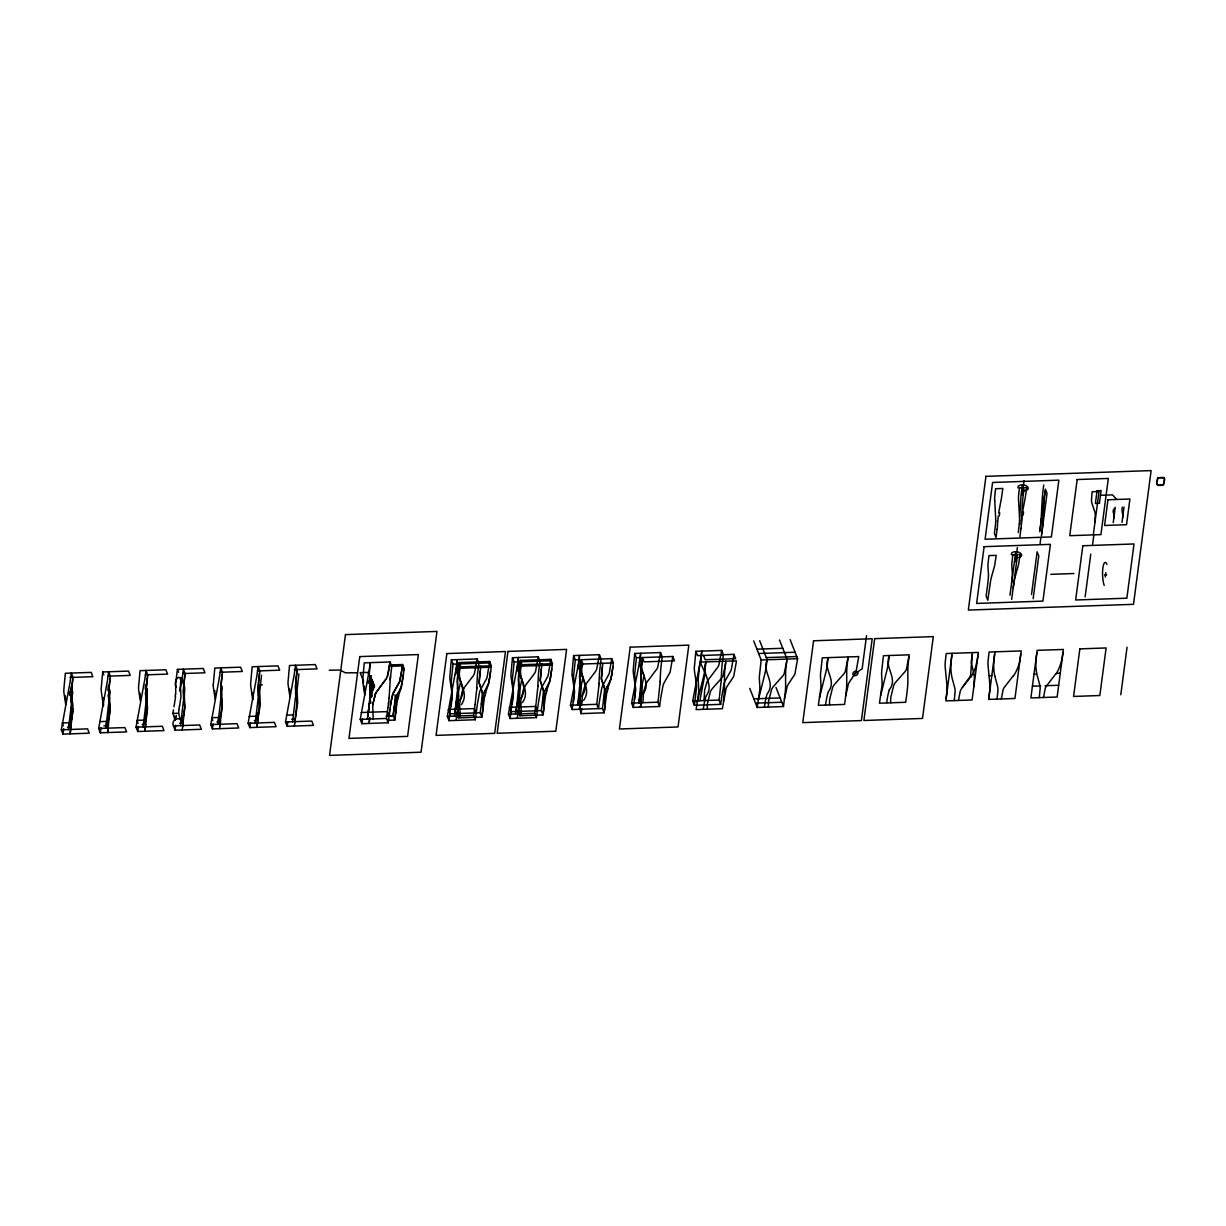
<?xml version="1.0" encoding="UTF-8"?>
<svg xmlns="http://www.w3.org/2000/svg" width="1226" height="1226" viewBox="0 0 1226 1226"><rect width="100%" height="100%" fill="white"/><g stroke="black" fill="none" stroke-linecap="round" stroke-linejoin="round"><path stroke-width="1.5" d="M61.3 729.792L87.567 728.872L89.268 733.194L62.986 734.113L61.3 729.792L68.917 688.338A72.656 27.754 -66.7 0 0 70.005 682.453L71.307 673.074L72.993 677.396L71.736 687.388A50.894 14.62 -71.1 0 0 71.537 691.02L71.384 702.529M179.548 691.05L181.004 684.43A72.656 27.754 -66.7 0 0 182.107 678.545L183.41 669.166L185.095 673.488L183.839 683.495A50.894 14.62 -71.1 0 0 183.639 687.112L183.486 698.621M370.804 675.817L370.666 676.982A50.894 14.62 -71.1 0 0 370.482 680.599L370.313 692.108M371.049 687.05L371.156 690.253M71.537 719.018L71.185 720.551L71.936 707.54M222.182 674.361L221.201 682.192A50.894 14.62 -71.1 0 0 221.017 685.809L220.849 697.318M285.505 721.976L311.772 721.072L313.458 725.378L287.19 726.298L285.505 721.976L293.106 680.522A72.656 27.754 -66.7 0 0 294.194 674.637L295.512 665.258L297.198 669.58L295.987 679.541A50.894 14.62 -71.1 0 0 295.742 683.204L295.589 694.713M581.032 661.381L580.005 669.687A50.894 14.62 -71.1 0 0 579.806 673.304L579.653 684.813M642.163 659.251L641.121 667.557A50.894 14.62 -71.1 0 0 640.922 671.174L640.769 682.683M72.119 697.471L72.227 700.674M220.757 688.751L222.458 672.185L220.772 667.864L219.454 677.258M295.497 686.146L296.907 671.756M372.52 681.288L374.39 687.311M579.561 676.246L581.262 659.68L582.963 664.002C577.415 677.196 592.786 687.434 583.668 700.352M640.677 674.116L642.378 657.55L644.079 661.871L674.53 660.814L672.829 656.492L636.401 657.764L634.716 653.443L660.538 652.538L662.239 656.86L660.998 666.821A54.496 11.019 -74.7 0 0 660.661 670.484L660.048 682.008M109.344 709.272L107.643 725.731M146.722 707.969L145.22 722.972M72.119 697.364L72.503 692.705M371.049 686.943L371.432 682.3M372.52 681.089L374.068 686.851M451.306 680.706L453.053 664.155L451.352 659.833L477.19 658.929L478.876 663.251M109.221 705.103L108.915 689.717A50.894 14.62 -71.1 0 1 109.16 686.054L110.371 676.093L108.67 671.771L107.352 681.166A72.656 27.754 -66.7 0 1 106.294 687.02L98.662 728.489L100.363 732.811L126.63 731.891L124.929 727.57L98.662 728.489M146.599 703.801L146.277 688.414A50.894 14.62 -71.1 0 1 146.522 684.752L147.503 676.522M258.211 696.016L258.38 684.506A50.894 14.62 -71.1 0 1 258.625 680.844L259.835 670.883L258.134 666.561L256.816 675.955A72.656 27.754 -66.7 0 1 255.759 681.809L248.127 723.279L249.828 727.6L276.095 726.681L274.394 722.359L248.127 723.279M457.405 689.073L457.574 677.564A50.894 14.62 -71.1 0 1 457.819 673.902L459.214 662.546L489.664 661.488L491.35 665.81L489.404 679.817M518.521 686.943L518.69 675.434A50.894 14.62 -71.1 0 1 518.935 671.771L519.916 663.511M175.716 694.682L175.701 686.33A65.177 44.044 -45.3 0 1 175.992 680.675L177.433 669.381L203.255 668.476L204.957 672.798L182.812 673.564M370.865 701.732L370.788 703.31M373.532 684.43L370.053 699.586L370.191 698.805M1021.764 516.437L1022.162 507.855A90.356 21.945 88 0 1 1022.361 504.162L1022.515 502.078A40.764 9.9 88 0 1 1022.852 498.262L1023.894 489.864M1043.265 515.686L1043.648 507.104A90.356 21.945 88 0 1 1043.862 503.411L1044 501.342A40.764 9.9 88 0 1 1044.337 497.511L1045.395 489.113L1047.035 493.312L1041.41 535.992M70.526 691.755L70.985 687.142L72.579 692.077M107.903 690.453L108.348 685.84M145.266 689.15L145.71 684.537M369.455 681.35C369.011 670.361 377.026 687.801 372.122 691.295M1021.702 517.985L1021.304 524.513L1022.055 515.456M1043.188 517.234L1042.805 523.763A40.764 9.9 88 0 1 1042.452 527.594L1041.656 534.122M525.004 686.085A21.578 17.149 -37.5 0 0 523.625 688.66L520.744 701.303L521.372 713.762M584.695 686.514L582.473 694.131L581.752 704.843M71.292 704.965L68.625 727.999M108.654 703.663L105.926 727.202M146.017 702.36L143.151 726.941M183.379 701.057L180.528 725.639M220.757 699.755L217.891 724.336M258.119 698.452L255.253 723.034M295.481 697.15L292.616 721.731M370.88 675.955L371.187 680.292L374.65 686.008M370.221 694.544L368.398 711.279M457.313 691.51L454.785 713.609M518.429 689.38L517.096 702.682M579.546 687.25L578.212 700.552M640.662 685.119L639.665 696.031M476.699 688.399L477.312 676.875A54.496 11.019 -74.7 0 1 477.634 673.212L479.06 661.856M537.816 686.269L538.429 674.744A54.496 11.019 -74.7 0 1 538.75 671.082L540.176 659.726M598.932 684.139L599.545 672.614A54.496 11.019 -74.7 0 1 599.882 668.952L601.123 658.99L599.422 654.669L573.599 655.573L572.052 672.614A19.739 9.164 77.3 0 0 572.251 675.357M721.179 679.878L721.777 668.354A54.496 11.019 -74.7 0 1 722.114 664.691L723.355 654.73L721.67 650.408L695.832 651.312L694.284 668.354A19.739 9.164 77.3 0 0 694.483 671.097L696.445 684.369M971.712 659.082L971.59 661.81A30.328 24.229 -21.4 0 0 971.835 664.936L974.149 675.48A38.941 31.11 -21.4 0 1 974.363 677.717L973.796 686.974M72.181 715.34L72.763 708.061M72.686 711.126L72.426 702.988M391.968 664.89L390.466 676.997A53.806 10.865 -74.7 0 0 390.266 679.189L389.102 697.962M995.803 521.142L994.746 500.499M997.443 525.341L998.194 516.284M476.531 690.851L475.121 704.153M537.647 688.721L536.237 702.023M598.778 686.591L596.74 704.306L598.441 708.628L599.253 702.636A72.87 17.7 88 0 0 599.437 701.241L601.843 687.694A22.053 17.838 -39.8 0 1 602.885 685.273L609.23 673.61L611.713 658.623L575.285 659.894L573.599 655.573M659.894 684.46L658.485 697.763M721.011 682.33L719.601 695.632M396.075 708.628L395.891 710.559M993.918 660.4L994.945 651.834M370.804 676.185L370.221 683.541A40.581 31.14 45.4 0 0 370.267 685.886M389.102 697.962L388.443 704.061M175.579 696.751L173.969 706.789M372.689 704.843L373.164 718.926M971.605 659.818L972.479 652.615M387.661 720.336L394.772 720.091L395.201 716.934A69.33 16.842 88 0 0 395.6 713.563L397.561 698.973M372.658 705.211L375.769 692.951L386.251 678.683A14.405 10.436 -38.5 0 0 387.401 676.4L388.979 669.902M395.676 712.567L395.983 698.222A24.98 21.838 -10.3 0 0 395.86 697.502L396.305 705.057A93.544 81.958 1.9 0 1 396.121 707.938M395.707 712.352L395.17 716.965M997.09 529.172L996.048 537.57L994.409 533.371L995.451 524.973A40.872 9.931 88 0 0 995.711 521.004M1019.327 524.146L1018.27 532.544M1020.967 528.345L1019.925 536.743M259.33 706.605L259.008 693.456M72.426 693.349L72.365 693.824A48.841 35.14 -39.4 0 0 72.119 699.402L72.457 703.28M109.727 692.521L110.033 690.131M147.105 691.219L147.396 688.828M180.59 680.016C179.425 672.859 173.418 681.794 175.885 686.422A19.739 9.164 77.3 0 0 175.931 687.326M184.467 689.916L184.758 687.525L180.881 677.641M221.829 688.614L222.136 686.223M259.207 687.311L259.498 684.92M371.355 682.928L371.294 683.403A48.841 35.14 -39.4 0 0 371.049 688.981M372.735 704.49L375.401 693.717L381.73 684.629M388.688 701.9L388.519 703.372M1113.806 518.23L1113.836 518.016A17.486 13.961 -21.4 0 0 1113.882 514.675M390.129 708.306L390.098 708.536A72.87 17.7 88 0 1 389.929 709.931L389.745 711.264M458.417 668.599L457.329 680.507A40.581 31.094 45.6 0 0 457.421 682.867L458.739 695.908L457.666 709.134M519.548 666.469L518.445 678.376A40.581 31.094 45.6 0 0 518.537 680.736L519.855 693.778L518.797 707.004M580.664 664.339C578.365 675.572 590.457 684.629 581.998 696.016M641.78 662.209C639.482 673.442 651.573 682.499 643.114 693.885M72.457 693.073L72.61 691.924M371.386 682.652L369.915 676.721M390.45 705.532L390.558 704.735M368.75 708.904L369.21 705.241M369.072 706.329L369.409 703.663M388.443 704.092L388.029 707.187M578.044 701.778L577.599 704.981L582.871 677.411L578.549 667.588L579.576 655.358M393.163 715.156L394.772 720.091L395.124 717.363M453.053 664.155L489.48 662.883L491.166 667.205L460.715 668.262L459.03 663.94C453.436 677.15 468.93 687.357 459.75 700.276M457.865 708.751L457.053 713.563L458.754 717.884L481.879 717.057L480.178 712.735L480.592 709.548A69.33 16.842 88 0 1 481.052 706.345L482.293 693.671A24.781 17.287 -28.2 0 0 481.987 691.74L479.06 682.346L480.761 666.178M518.629 708.23L518.169 711.432L519.87 715.754L542.995 714.927L541.294 710.605L541.708 707.417A69.33 16.842 88 0 1 542.183 704.214L543.425 691.541A24.781 17.287 -28.2 0 0 543.103 689.61L540.176 680.215L541.877 664.048M579.576 676.246A40.581 31.094 45.6 0 0 579.653 678.606C583.101 690.192 578.013 702.529 580.986 713.624L604.111 712.796L602.426 708.475L602.824 705.287A69.33 16.842 88 0 1 603.299 702.084L604.541 689.426A24.781 17.287 -28.2 0 0 604.219 687.48L601.322 678.714L602.809 663.312M604.265 711.632L604.111 712.796L606.901 691.679M972.203 654.776L971.482 661.182A57.591 45.99 -21.4 0 0 971.36 664.952L970.67 674.852A17.118 13.67 -21.4 0 1 969.72 677.135L961.107 689.318A17.808 14.222 -21.4 0 0 960.249 691.219L958.441 700.444M1122.005 522.383L1122.648 517.479A19.509 15.586 -21.4 0 0 1122.725 514.246M71.415 719.739L70.342 726.558M368.719 709.18L367.356 719.126M393.132 715.356L393.301 714.053M458.478 668.093L458.601 667.128M456.271 702.437L460.624 681.671L456.302 671.848L457.329 659.619M519.609 665.963L519.732 664.998M580.726 663.833L580.848 662.868M641.842 661.703L641.964 660.737M987.773 583.637L988.462 576.266A33.715 13.256 -66.1 0 0 988.478 574.488L987.957 566.427A28.888 11.356 -66.1 0 1 987.987 564.312L988.953 555.593L996.217 555.347L994.853 564.374A28.888 11.356 -66.1 0 1 994.286 566.918L991.252 577.798A33.715 13.256 -66.1 0 0 990.746 579.959L987.788 600.234L986.148 596.035L987.696 584.235M1011.649 582.81L1012.339 575.423A33.715 13.256 -66.1 0 0 1012.354 573.661L1011.818 565.6A28.888 11.356 -66.1 0 1 1011.848 563.485L1012.829 554.765M1094.956 522.368L1095.278 514.169A26.236 20.949 -21.4 0 0 1094.925 512.238L1091.799 502.905A22.329 17.838 -21.4 0 1 1091.447 500.606L1092.121 491.749L1099.032 491.503L1093.408 534.168M72.717 679.556L71.292 693.947A40.581 31.14 45.4 0 0 71.338 696.307M110.079 678.254L108.67 692.659A40.581 31.094 45.6 0 0 108.762 695.019L110.064 710.482L107.627 731.524M184.819 675.649L183.394 690.054A40.581 31.14 45.4 0 0 183.44 692.399M180.973 722.252C183.9 716.796 170.291 717.562 173.402 725.884L175.088 730.206L201.355 729.286L199.669 724.964L173.402 725.884M259.544 673.059L258.134 687.449A40.581 31.14 45.4 0 0 258.18 689.794L259.529 705.272L256.954 727.355M255.59 720.536L256.203 716.168L249.047 716.428M393.285 714.206L394.159 708.122M456.47 717.915L457.727 709.532M480.071 671.342L479.167 683.173L482.753 693.64A24.689 21.578 -8.4 0 1 483.213 696L482.692 710.528A69.33 16.842 88 0 1 482.293 713.9L481.879 717.057L484.653 695.939M541.202 669.227L540.283 681.043L543.869 691.51A24.689 21.578 -8.4 0 1 544.329 693.87L543.823 708.398A69.33 16.842 88 0 1 543.409 711.77L542.995 714.927L545.785 693.809M602.318 667.082L601.399 678.913L604.985 689.38A24.689 21.578 -8.4 0 1 605.445 691.74L604.939 706.268A69.33 16.842 88 0 1 604.541 709.639L604.403 710.59M845.679 696.199L848.331 684.277A21.67 17.302 -21.4 0 1 849.388 682.085L855.978 672.124L858.736 656.584L822.294 657.841L820.5 674.223A57.055 45.561 -21.4 0 0 820.485 676.43L820.991 685.303A46.312 36.979 -21.4 0 1 820.945 687.418L818.34 705.333L844.607 704.414L846.384 690.023A125.297 100.072 -21.4 0 0 846.737 684.108L846.722 671.833A109.666 87.582 -21.4 0 1 847.089 665.457L847.886 658.837M906.811 693.993L907.501 687.893A125.297 100.072 -21.4 0 0 907.853 681.978L907.838 669.702A109.666 87.582 -21.4 0 1 908.221 663.327L909.002 656.707M946.104 698.728L946.84 692.322A65.714 52.473 -21.4 0 0 947.008 687.909L946.993 687.265M952.096 653.32L945.828 700.889L972.08 699.969L978.363 652.416L946.227 653.535L945.185 662.745A55.093 43.998 -21.4 0 0 945.139 666.5L946.87 684.522A107.52 85.881 -21.4 0 1 946.993 687.265M1036.859 652.523L1030.882 697.931L1057.134 697.012L1063.402 649.443L1037.15 650.362L1036.108 658.929A73.943 59.047 -21.4 0 0 1037.027 674.806L1039.878 685.319A29.072 23.217 -21.4 0 1 1040.169 688.43L1039.28 697.64M62.986 734.113L63.721 728.688M68.426 729.547L69.361 722.681L62.22 722.942L63.354 725.823M70.112 733.868L72.702 711.785L71.369 696.307M108.072 676.17L130.217 675.403L128.531 671.082L102.693 671.971L101.145 689.027A19.739 9.164 77.3 0 0 101.36 691.77L103.306 705.042A22.528 12.812 78.1 0 1 103.306 705.946M100.363 732.811L101.022 727.769M105.788 728.244L106.739 721.378L99.582 721.639M107.49 732.566L108.424 725.7L103.903 725.869M136.04 727.187L162.307 726.267L163.993 730.589L137.726 731.508L136.04 727.187L143.641 685.732M137.726 731.508L138.4 726.466M144.852 731.263L147.427 709.18L146.093 693.701A40.581 31.14 45.4 0 1 146.017 691.341L147.733 674.79L146.032 670.469L144.729 679.863A72.656 27.692 -66.7 0 1 143.58 685.778M145.112 729.24L144.99 730.221M175.088 730.206L175.762 725.164M182.214 729.96L184.789 707.877L183.471 692.399M210.765 724.581L237.032 723.662L238.733 727.983L212.45 728.903L210.765 724.581L218.381 683.127A72.656 27.692 -66.7 0 0 219.393 677.304M212.45 728.903L213.125 723.861M219.577 728.658L222.167 706.574L220.833 691.096A40.581 31.094 45.6 0 1 220.787 688.751M249.828 727.6L250.487 722.558M261.521 675.204L259.728 691.525A50.925 36.504 -39.9 0 0 259.805 693.655L260.295 704.015L258.993 713.241M257.215 725.332L257.092 726.313M287.19 726.298L287.803 721.654M298.883 673.902L297.09 690.223A50.925 36.504 -39.9 0 0 297.167 692.353L297.657 702.713L296.355 711.938M294.317 726.053L295.742 715.601M389.684 711.693L388.198 722.773L361.915 723.692L360.229 719.371L367.846 677.917A72.656 27.692 -66.7 0 0 368.857 672.109M361.915 723.692L362.544 719.049M370.237 662.653L369.21 674.882L373.486 683.434M369.287 704.628L370.037 699.648L369.762 701.241M369.041 723.447L369.823 717.654L369.317 721.424M362.911 682.652A19.739 9.164 77.3 0 1 362.727 679.909L364.26 662.868L390.098 661.963L387.339 676.553M388.198 722.773L386.496 718.467L387.968 707.586M390.588 704.46L390.879 702.36M402.128 667.894L402.557 664.523L389.24 664.982M451.352 659.833L449.804 676.875A19.739 9.164 77.3 0 0 450.003 679.618L451.965 692.889A22.528 12.812 78.1 0 1 452.042 695.632L449.022 720.658L475.29 719.739L477.021 706.896A72.87 17.7 88 0 0 477.19 705.502L479.611 691.954A22.053 17.838 -39.8 0 1 480.638 689.533L486.998 677.871L489.664 661.488M449.022 720.658L447.321 716.336L454.938 674.882M454.448 716.091L455.919 705.211M456.256 702.82L455.98 704.812M459.214 662.546L460.899 666.867C454.585 680.614 470.6 691.265 461.42 704.613M456.149 720.413L457.053 713.563M477.19 658.929L474.431 673.518A14.39 10.436 -38.5 0 1 473.359 675.649L463.842 688.2M475.29 719.739L473.588 715.432L475.075 704.552M539.992 661.12L538.306 656.799L512.468 657.703L510.92 674.744A19.739 9.164 77.3 0 0 511.135 677.488L513.081 690.759A22.528 12.812 78.1 0 1 513.158 693.502L510.139 718.528L536.406 717.608L538.137 704.766A72.87 17.7 88 0 0 538.306 703.372L540.727 689.824A22.053 17.838 -39.8 0 1 541.754 687.403L548.114 675.741L550.78 659.358L520.33 660.416C513.909 674.177 530.138 684.798 520.881 698.146M512.468 657.703L514.169 662.025L512.437 678.576A42.527 31.922 48.9 0 0 512.514 680.951L513.433 693.211L512.253 704.153M510.139 718.528L508.438 714.206L516.054 672.752A72.656 27.692 -66.7 0 0 517.065 666.944M518.445 657.488L517.418 669.718L521.74 679.541L515.962 711.019M520.33 660.416L522.015 664.737C515.702 678.484 531.716 689.135 522.537 702.483M515.564 713.961L516.928 703.908M517.265 718.283L518.169 711.432M538.306 656.799L535.547 671.388A14.39 10.436 -38.5 0 1 534.475 673.518L524.958 686.07M536.406 717.608L534.72 713.302L536.068 703.234M550.78 659.358L552.466 663.68L550.535 677.687M575.285 659.894L573.553 676.445A42.527 31.922 48.9 0 0 573.63 678.821M599.422 654.669L596.664 669.258A14.39 10.436 -38.5 0 1 595.591 671.388L586.074 683.939M611.713 658.623L613.414 662.944L611.651 675.557M634.716 653.443L633.168 670.484A19.739 9.164 77.3 0 0 633.367 673.227L635.329 686.499M636.401 657.764L634.67 674.315A42.527 31.922 48.9 0 0 634.746 676.691M640.692 653.228L639.665 665.457L643.987 675.281L638.746 702.85L639.604 696.429M660.538 652.538L657.78 667.128A14.39 10.436 -38.5 0 1 656.707 669.258L647.19 681.809A21.578 17.149 -37.5 0 0 645.857 684.399M672.829 656.492L670.132 672.154L663.94 683.127A22.053 17.838 -39.8 0 0 663.021 685.564L660.553 699.111A72.87 17.7 88 0 1 660.385 700.506L659.557 706.498L633.29 707.417L631.589 703.096L638.286 668.492A72.656 27.692 -66.7 0 0 639.298 662.684M701.808 651.098L700.782 663.327L705.103 673.166L699.862 700.72M706.038 661.902C700.521 674.453 715.233 684.123 705.977 696.199A92.287 73.698 -21.4 0 0 704.184 703.77L703.249 709.348M721.67 650.408L718.911 664.998A14.39 10.436 -38.5 0 1 717.823 667.128L708.322 679.679A21.578 17.149 -37.5 0 0 706.988 682.269M725.899 661.212L724.857 669.718A109.666 87.582 -21.4 0 0 724.474 676.093L724.489 688.368A125.297 100.072 -21.4 0 1 724.152 694.284L723.34 701.257M695.832 651.312L697.517 655.634L733.96 654.362L731.248 670.024L725.056 680.997A22.053 17.838 -39.8 0 0 724.137 683.434L721.67 696.996A72.87 17.7 88 0 1 721.501 698.376L721.317 699.709M753.699 640.907L761.177 659.971L759.369 676.354A57.055 45.561 -21.4 0 0 759.354 678.56L759.875 687.434A46.312 36.979 -21.4 0 1 759.829 689.548L757.224 707.463L783.475 706.544L785.268 692.154A125.297 100.072 -21.4 0 0 785.621 686.238L785.59 673.963A109.666 87.582 -21.4 0 1 785.973 667.588L787.015 659.082L779.537 640.003M790.142 639.635L797.605 658.714L794.862 674.254L788.272 684.215A21.67 17.302 -21.4 0 0 787.215 686.407L784.456 699.126M828.286 657.642C822.769 670.208 837.465 679.863 828.209 691.939A92.287 73.698 -21.4 0 0 826.416 699.51L825.481 705.088M848.131 656.952L845.327 671.419A14.62 11.678 -21.4 0 1 844.208 673.442L834.216 684.752A21.302 17.011 -21.4 0 0 832.745 687.112L829.695 699.188A55.431 44.259 -21.4 0 0 829.604 704.935M866.537 635.635L862.154 668.798L855.365 673.472M889.402 655.512C883.885 668.078 898.581 677.733 889.325 689.809M906.719 694.698L905.723 702.283L879.456 703.203L882.061 685.288A46.312 36.979 -21.4 0 0 882.107 683.173L881.601 674.3A57.055 45.561 -21.4 0 1 881.617 672.093L883.425 655.711L909.248 654.822L906.443 669.289A14.62 11.678 -21.4 0 1 905.324 671.312L895.332 682.621A21.302 17.011 -21.4 0 0 893.861 684.982L890.812 697.058A55.431 44.259 -21.4 0 0 890.72 702.805M954.226 700.598L955.115 691.387A29.072 23.217 -21.4 0 0 954.839 688.276L952.035 677.748A73.943 59.047 -21.4 0 1 951.131 661.887L951.82 655.481M988.83 698.284L989.704 690.836A65.714 52.473 -21.4 0 0 989.857 686.422L989.842 685.763A107.52 85.881 -21.4 0 0 989.719 683.035L988.003 665.013A55.093 43.998 -21.4 0 1 988.033 661.243L989.075 652.033L1021.212 650.914L1014.944 698.483L988.677 699.402L994.669 653.994M1019.45 487.887L1018.545 496.162A40.872 32.719 -20.3 0 0 1018.545 499.672L1019.664 520.314L1020.522 503.656A90.356 21.945 88 0 1 1020.722 499.963L1020.86 497.879A40.764 9.9 88 0 1 1021.212 494.063L1022.254 485.665M1022.147 494.798L1024.001 480.73M1010.009 595.208L1015.634 552.528M997.09 699.096L997.964 689.901A29.072 23.217 -21.4 0 0 997.688 686.79L994.884 676.262M1015.526 561.661L1017.381 547.608M1011.665 599.407L1017.289 556.742M1026.714 487.641L1025.396 496.821A19.601 2.743 -77.1 0 1 1024.905 499.564L1022.499 512.07M1020.093 554.504L1018.729 563.531A28.888 11.356 -66.1 0 1 1018.147 566.09L1015.113 576.971A33.715 13.256 -66.1 0 0 1014.607 579.132L1013.212 587.606M1043.74 484.914L1042.698 493.312A40.764 9.9 88 0 0 1042.361 497.128L1042.207 499.212A90.356 21.945 88 0 0 1042.008 502.905L1041.15 519.563A40.764 9.9 88 0 1 1040.813 523.395L1040.016 529.923M1031.51 594.457L1037.135 551.792L1038.774 555.991L1033.15 598.656M1039.771 531.793L1045.15 490.982M1040.092 543.639L1040.874 537.693M1085.148 596.847L1090.772 554.167M1092.611 544.283L1093.73 535.839M1105.3 577.139L1105.898 572.649M1113.223 522.69L1115.246 507.349L1113.377 510.031A3.877 3.096 -21.4 0 0 1113.131 511.058L1113.453 513.173M1122.296 507.104L1122.035 509.403A15.356 12.275 -21.4 0 0 1122.234 512.207L1122.664 514.261M1124.027 507.043L1122.587 517.924M1120.794 694.79L1127.062 647.236M71.077 721.332L71.323 720.275M70.25 732.826L71.062 727.003L67.476 727.141M370.083 663.772L368.919 672.047M368.612 709.961L368.29 712.26L387.416 711.601L389.102 715.923L393.086 715.769L385.975 716.03M367.616 717.103L368.336 711.77M393.408 713.195L393.5 712.567A69.33 16.842 88 0 1 393.96 709.379M401.883 669.702L402.143 667.695M457.191 660.737L456.011 669.013M518.307 658.607L517.127 666.883M579.423 656.477L578.258 664.753M640.539 654.347L639.374 662.622M701.655 652.217L700.49 660.492M705.9 663.005L704.827 670.423A106.356 84.946 -21.4 0 1 703.525 676.829M767.016 660.875L765.959 668.293A106.356 84.946 -21.4 0 1 764.641 674.698L758.388 699.877M828.132 658.745L827.075 666.162A106.356 84.946 -21.4 0 1 825.757 672.568L819.504 697.747M889.248 656.615L888.191 664.032A106.356 84.946 -21.4 0 1 886.873 670.438L880.62 695.617M1001.29 698.958L1003.098 689.717A17.808 14.222 -21.4 0 1 1003.971 687.817L1013.381 675.618M1043.495 697.487L1045.288 688.246A17.808 14.222 -21.4 0 1 1046.161 686.345L1055.586 674.147M257.276 724.857L257.889 720.49L254.303 720.627M294.638 723.555L295.251 719.187L291.665 719.325M390.742 703.295L390.098 708.536A73.008 17.731 88 0 1 389.929 709.946M401.929 669.35L399.553 681.917L393.761 691.97M403.569 674.009L401.561 686.499A24.259 14.819 -51.8 0 1 400.994 688.292M490.676 670.974L488.653 683.464A24.259 14.819 -51.8 0 1 488.101 685.257L485.465 692.797M517.648 715.34L518.981 706.62M551.792 668.844L549.784 681.334A24.259 14.819 -51.8 0 1 549.217 683.127L546.581 690.667M612.908 666.714L610.9 679.204A24.259 14.819 -51.8 0 1 610.333 680.997L607.698 688.537M725.654 663.097L723.095 675.679A14.62 11.678 -21.4 0 1 721.976 677.702L711.984 689.012A21.302 17.011 -21.4 0 0 710.513 691.372L707.448 703.448A55.431 44.259 -21.4 0 0 707.356 709.195M786.77 660.967L784.211 673.549A14.62 11.678 -21.4 0 1 783.092 675.572L773.1 686.882A21.302 17.011 -21.4 0 0 771.629 689.242L768.564 701.318A55.431 44.259 -21.4 0 0 768.487 707.065M978.072 654.561L977.107 660.983M700.429 660.553A72.656 27.692 -66.7 0 1 699.341 666.408L692.721 700.965L694.406 705.287L720.673 704.368L721.195 700.582M1020.798 654.04L1019.971 659.481A49.224 39.309 -21.4 0 1 1013.672 675.71M1062.988 652.584L1062.16 658.01M143.549 723.999L144.101 720.076L136.96 720.336L138.078 723.217M145.066 724.06L145.312 722.313M145.235 728.305L145.787 724.397L142.201 724.535M182.889 719.539C183.103 728.888 177.326 713.976 179.027 709.639M182.613 727.018L183.164 723.095L179.578 723.233M218.274 721.394L218.826 717.471L211.684 717.731L212.818 720.612M219.745 721.823L220.266 718.237M219.975 725.715L220.527 721.792L216.941 721.93M257.108 720.52L257.629 716.934M295.435 717.731L296.922 702.36L295.558 688.491A40.581 31.14 45.4 0 1 295.481 686.131M401.714 670.867L399.906 680.905L396.688 687.066M659.557 706.498L657.872 702.192L658.377 698.559M720.673 704.368L718.988 700.061L719.432 696.843M70.48 725.639L70.633 724.505M107.857 724.275L108.164 722.145M258.058 719.034L258.38 716.904M70.541 725.21L70.71 724.06M145.281 722.512L145.526 720.842M175.471 720.03L172.881 713.44L173.433 709.839M174.322 719.034L174.736 716.245M602.426 708.475L572.174 709.548L570.473 705.226L577.17 670.622A72.656 27.692 -66.7 0 0 578.182 664.814M572.174 709.548L574.504 692.675L573.599 678.806M633.29 707.417L635.62 690.544L634.716 676.675M694.422 705.287L696.583 687.127A22.528 12.812 78.1 0 0 696.368 684.353M389.194 668.584L389.393 667.143M394.328 707.126L395.201 696.705A24.781 17.333 -27.5 0 0 394.925 694.759M70.679 724.26L70.802 723.401A65.959 16.015 88 0 1 71.292 720.398A66.02 16.03 88 0 0 70.802 723.447L70.74 723.846M764.365 707.218L765.285 701.64A92.287 73.698 -21.4 0 1 767.062 694.054C776.38 682.008 761.622 672.323 767.154 659.772L759.691 640.692M886.613 702.958L887.517 697.379A92.287 73.698 -21.4 0 1 889.294 689.809M458.754 717.884L459.52 713.088M519.87 715.754L520.636 710.957M579.316 709.287L580.097 704.49M580.986 713.624L581.768 708.827M259.146 707.969L258.242 713.256M394.021 709.026L395.37 701.548A95.413 74.525 10.3 0 1 395.967 698.468L396.044 698.514M998.638 512.897L1001.029 500.392A19.601 2.743 -77.1 0 0 1001.535 497.649L1002.837 488.469L995.573 488.73L994.684 496.99A40.872 32.719 -20.3 0 0 994.684 500.514M573.37 702.023L574.35 691.387A22.528 12.812 78.1 0 0 574.12 688.614L572.236 675.357M634.486 699.893L635.466 689.257A22.528 12.812 78.1 0 0 635.252 686.483M394.22 707.739L394.465 706.237M451.122 706.283L452.317 695.341L451.352 683.066A42.527 31.922 48.9 0 1 451.352 680.721M603.56 700.444L605.996 689.364A39.784 30.819 2.3 0 1 606.855 686.744M72.119 715.708L71.736 717.93M542.536 701.962L544.88 691.495A39.784 30.819 2.3 0 1 545.739 688.874M481.42 704.092L483.749 693.625A39.784 30.819 2.3 0 1 484.622 691.004M697.272 701.992L696.107 709.593L722.359 708.674L726.099 688.537A21.67 17.302 -21.4 0 1 727.156 686.345L733.746 676.384L736.489 660.845L700.061 662.101L698.253 678.484A57.055 45.561 -21.4 0 0 698.238 680.691L698.743 689.564A46.312 36.979 -21.4 0 1 698.713 691.679L697.272 701.992L703.509 676.829M641.213 702.36L640.447 707.157L642.102 691.127L640.754 676.476A40.581 31.094 45.6 0 1 640.708 674.116M108.777 718.467L110.11 709.057L109.543 698.651M146.139 717.164L147.472 707.754L146.905 697.349M179.624 705.977L180.958 696.567L180.406 686.162M183.502 715.861L184.835 706.452L184.283 696.062M220.879 714.559L222.197 705.149L221.645 694.759M394.68 705.057L395.109 702.789M71.522 719.126L72.595 712.291A72.549 53.009 11.9 0 0 72.778 711.141M489.389 679.74L488.561 683.219A24.259 19.999 23.7 0 1 487.963 684.813L484.776 691.035M550.505 677.61L549.677 681.089A24.259 19.999 23.7 0 1 549.079 682.683L545.892 688.905M611.621 675.495L610.809 678.959A24.259 19.999 23.7 0 1 610.196 680.553L607.008 686.775M392.519 694.989L392.81 694.146L390.864 702.498L392.81 694.146L396.519 687.326M395.262 702.008L396.902 695.97L396.105 698.498M391.554 698.59L391.768 697.655M370.436 697.686L371.83 692.261M398.373 695.832L401.04 688.292M401.009 687.51L404.258 668.844L402.557 664.523M401.055 687.388L400.963 687.617M645.811 684.384L643.589 692L642.868 702.713M706.927 682.254L704.705 689.87L703.985 700.582M400.718 688.184L397.837 693.747M397.684 694.069L399.063 691.341M400.641 688.353L399.615 690.345M375.355 693.809L375.784 692.951M385.822 679.388L382.512 683.679M962.318 687.372L970.532 677.104M1162.631 484.73L1162.815 484.607A2.513 2.008 -21.4 0 0 1163.336 484.163A2.207 1.762 -21.4 0 0 1163.826 483.289L1164.348 479.075A2.207 1.762 -21.4 0 0 1164.102 478.401A2.467 1.977 -21.4 0 0 1163.535 477.879A2.207 1.762 -21.4 0 0 1162.83 477.696M1162.784 484.975L1163.014 484.837A2.881 2.299 -21.4 0 0 1163.612 484.316A2.529 2.008 -21.4 0 0 1164.102 483.519L1164.7 478.998A2.529 2.023 -21.4 0 0 1164.409 478.232A2.835 2.268 -21.4 0 0 1163.75 477.619M1161.558 485.373L1158.509 485.45A2.529 2.008 -21.4 0 1 1157.62 485.159L1157.436 485.036A3.111 2.483 -21.4 0 1 1156.961 484.546A2.651 2.115 -21.4 0 1 1156.654 483.55L1157.773 477.466L1157.007 483.504A2.36 1.885 -21.4 0 0 1157.267 484.377L1157.85 484.898A2.237 1.793 -21.4 0 0 1158.831 485.19L1161.558 485.082A2.207 1.762 -21.4 0 0 1162.723 484.668M1162.309 477.604L1158.371 477.742L1162.754 477.634M1019.971 487.871L1026.177 487.641M1100.488 495.289L1112.58 494.86L1116.641 499.472M1013.35 554.734L1019.557 554.52M1050.759 574.335L1073.961 573.523M1104.58 574.933L1106.618 574.856M756.948 649.182L782.786 648.278M70.005 677.488L92.854 676.706L91.168 672.384L65.33 673.273L63.783 690.33A19.739 9.164 77.3 0 0 63.982 693.073L65.729 704.46M145.45 674.867L167.594 674.101L165.893 669.779L140.055 670.668L138.507 687.725A19.739 9.164 77.3 0 0 138.722 690.468L140.331 700.904M220.174 672.262L242.319 671.496L240.633 667.174L214.795 668.078L213.247 685.119M257.537 670.959L279.681 670.193L277.995 665.871L252.158 666.775L250.61 683.817A19.739 9.164 77.3 0 0 250.824 686.56L252.771 699.831M294.209 669.687L317.059 668.89L315.358 664.569L289.52 665.473L287.987 682.514A19.739 9.164 77.3 0 0 288.187 685.257L289.934 696.644M389.056 666.377L402.389 665.917L404.074 670.239M514.169 662.025L550.597 660.753L552.282 665.074L521.832 666.132L520.146 661.81M758.649 653.504L795.076 652.232M329.196 670.239L338.774 670.024A7.54 0.766 -3.5 0 1 340.154 670.101L345.471 672.829L356.797 672.783M460.899 666.867L491.35 665.81M522.015 664.737L552.466 663.68M582.963 664.002L613.414 662.944M766.311 657.611L796.762 656.554M761.177 659.971L797.605 658.714M258.594 684.966L262.333 684.828M370.344 686.652L373.47 686.545L367.923 672.4L360.137 672.66L363.601 681.503M989.121 675.71L991.819 675.618M1034.008 674.147L1036.261 674.07M1057.456 673.319L1060.275 673.227M172.881 713.44L178.506 713.241M1032.43 686.192L1040.828 685.886M1045.042 685.748L1058.682 685.273M286.424 715.126L293.535 714.881M361.149 712.521L368.26 712.275M570.473 705.226L596.74 704.306M631.589 703.096L657.872 702.192M692.721 700.965L718.988 700.061M753.837 698.835L780.104 697.931M480.178 712.735L449.927 713.808L448.241 709.486L474.508 708.567L476.194 712.888M541.294 710.605L511.043 711.678L509.357 707.356L535.624 706.437L537.325 710.758M755.523 703.157L781.79 702.237M360.229 719.371L386.496 718.467M447.321 716.336L473.588 715.432M508.438 714.206L534.72 713.302M1043.403 512.545L1044.23 514.644M1022.438 486.14L1023.71 489.373M1015.833 553.018L1017.09 556.236M776.012 687.464L783.475 706.544M749.745 688.384L757.224 707.463M733.96 654.362L735.646 658.684L705.195 659.741L703.509 655.42M390.098 661.963L391.784 666.285M177.433 669.381L178.552 672.246M102.693 671.971L103.827 674.852M1113.576 513.679L1113.821 514.69M460.256 715.892L459.597 703.831L462.463 690.774A21.578 17.149 -37.5 0 1 463.888 688.215M215.194 699.249L213.447 687.863A19.739 9.164 77.3 0 1 213.263 685.119M108.501 698.682L108.838 701.318M70.878 698.13L71.859 706.406M108.271 697.012L108.041 694.989M146.216 700.015L145.342 692.951M70.602 695.556L70.878 698.161M364.781 694.989L362.911 682.652M369.593 685.87L370.788 695.985M364.75 691.433L364.26 686.1M289.934 693.272L289.52 688.705M252.403 693.073L253.031 699.142M215.117 695.127L214.795 691.311A42.527 31.922 48.9 0 1 214.811 690.544M140.392 697.732L140.055 693.916A42.527 31.922 48.9 0 1 140.071 693.15M102.938 698.268L103.612 705.119M65.576 699.571L65.33 696.521A42.527 31.922 48.9 0 1 65.346 695.755M371.386 692.859L371.233 691.219M371.325 692.2L371.095 689.334M371.355 692.583L371.631 695.985M72.395 702.621L72.303 701.624M72.487 703.632L72.702 706.391M371.447 693.548L371.662 696.69M371.662 696.521L370.298 685.901M103.505 698.115L103.582 699.234M71.936 707.601L71.936 707.663A56.396 48.427 32 0 0 72.043 706.421M108.041 721.792A67.016 16.275 88 0 1 108.67 718.114M109.727 698.605A48.779 34.91 -40.2 0 1 109.988 692.46M108.976 700.736A45.408 9.425 -77.5 0 1 108.884 703.188M108.624 706.391A58.879 48.182 43.3 0 1 108.7 709.149M109.037 705.088A56.396 48.09 34 0 1 109.114 706.222M109.497 693.548A39.263 30.435 40.9 0 1 109.298 690.759M145.986 705.088A58.879 48.182 43.3 0 1 146.063 707.846M146.4 703.785A56.396 48.09 34 0 1 146.476 704.919M146.967 692.996A39.263 30.435 40.9 0 1 146.66 689.456M145.404 720.49A67.016 16.275 88 0 1 146.032 716.812M147.089 697.303A48.779 34.91 -40.2 0 1 147.365 691.158M146.338 699.433A45.408 9.425 -77.5 0 1 146.246 701.885M69.468 695.295A39.263 32.596 24.6 0 1 69.652 691.571M71.246 707.693A58.879 48.182 43.3 0 1 71.338 710.452M71.598 702.038A45.408 9.425 -77.5 0 1 71.522 704.49M182.781 719.187A67.016 16.275 88 0 1 183.394 715.509M184.452 696A48.779 34.91 -40.2 0 1 184.728 689.855M175.318 694.544A71.46 49.04 36.4 0 1 175.211 696.613M175.977 718.191A65.943 12.03 -88.2 0 1 176.329 715.54M178.904 709.302A67.016 16.275 88 0 1 179.517 705.624M180.574 686.1A48.779 34.91 -40.2 0 1 180.85 679.97M183.701 698.13A45.408 9.425 -77.5 0 1 183.624 700.598M220.144 717.884A67.016 16.275 88 0 1 220.772 714.206M221.829 694.698A48.779 34.91 -40.2 0 1 222.09 688.568M221.063 696.828A45.408 9.425 -77.5 0 1 220.986 699.295M258.257 716.566A67.001 16.275 88 0 1 258.885 712.888M295.619 715.264A67.001 16.275 88 0 1 296.248 711.586M257.506 716.582A67.016 16.275 88 0 1 258.134 712.904M259.192 693.395A48.779 34.91 -40.2 0 1 259.452 687.265M258.441 695.54A45.408 9.425 -77.5 0 1 258.349 697.992M295.803 694.238A45.408 9.425 -77.5 0 1 295.711 696.69M368.413 683.265A39.263 32.596 24.6 0 1 368.582 681.166M370.972 696A56.396 48.427 32 0 1 371.034 697.134M397.898 698.958A39.784 30.65 -44.9 0 1 398.711 695.862M397.638 693.686A40.09 30.972 1.3 0 0 396.749 695.939A39.63 30.604 1.1 0 1 397.576 694.054M392.657 694.115A22.62 18.605 -38.3 0 1 393.607 691.924M390.205 679.909A54.496 11.019 -74.7 0 1 390.542 676.246M370.083 692.598A45.408 9.103 -77.9 0 1 369.976 695.035M1011.419 554.811A5.195 2.866 7.5 0 1 1015.312 551.715A5.195 2.866 7.5 0 1 1021.503 554.458A5.195 2.866 7.5 0 1 1017.611 557.554M1019.572 520.176A40.872 9.931 88 0 1 1019.235 523.977M1021.396 524.667A40.673 9.885 88 0 1 1021.043 528.513M1023.143 515.196A41.056 18.39 -77.7 0 1 1023.587 511.993M997.52 525.494A40.673 9.885 88 0 1 997.167 529.341M999.267 516.023A41.056 18.39 -77.7 0 1 999.711 512.82M1018.04 487.933A5.195 2.866 7.5 0 1 1021.932 484.852A5.195 2.866 7.5 0 1 1028.124 487.596A5.195 2.866 7.5 0 1 1024.216 490.676M1104.212 585.384A12.674 3.08 88 0 1 1102.879 567.929A12.674 3.08 88 0 1 1106.986 564.42M538.045 685.518A47.324 6.023 -80.2 0 1 537.892 687.985M518.889 711.463A88.67 56.994 -47.5 0 1 520.59 702.835M546.106 693.793A39.784 30.65 -44.9 0 1 546.934 690.698M518.751 686.468A45.408 9.425 -77.5 0 1 518.659 688.92M517.219 707.141A88.67 56.994 -47.5 0 1 518.92 698.498M578.35 705.011A88.67 56.994 -47.5 0 1 580.036 696.368M579.867 684.338A45.408 9.425 -77.5 0 1 579.775 686.79M976.938 660.983A49.224 39.309 -21.4 0 1 970.823 677.212M1061.992 658.025A49.224 39.309 -21.4 0 1 1055.862 674.239M994.838 676.277A73.943 59.047 -21.4 0 1 993.98 660.385M721.409 679.143A47.324 6.023 -80.2 0 1 721.256 681.595M660.293 681.273A47.324 6.023 -80.2 0 1 660.14 683.725M640.983 682.208A45.408 9.425 -77.5 0 1 640.907 684.66M639.466 702.881A88.67 56.994 -47.5 0 1 641.167 694.238M584.741 686.529A21.578 17.149 -37.5 0 1 586.12 683.955M607.238 691.663A39.784 30.65 -44.9 0 1 608.05 688.568M580.005 709.348A88.67 56.994 -47.5 0 1 581.706 700.705M599.177 683.388A47.324 6.023 -80.2 0 1 599.024 685.855M484.99 695.924A39.784 30.65 -44.9 0 1 485.818 692.828M456.103 709.272A88.67 56.994 -47.5 0 1 457.804 700.628M457.773 713.593A88.67 56.994 -47.5 0 1 459.459 704.965M457.635 688.598A45.408 9.425 -77.5 0 1 457.543 691.05M476.929 687.648A47.324 6.023 -80.2 0 1 476.776 690.115M455.949 669.059A72.656 27.692 -66.7 0 1 454.861 674.928M1162.938 477.404A2.529 2.023 -21.4 0 1 1163.826 477.68M1162.892 484.898A2.529 2.008 -21.4 0 1 1161.696 485.281M345.471 634.608L329.549 755.4L421.054 752.212L436.977 631.421L345.471 634.608M359.754 656.6L348.966 738.42L407.599 736.382L418.373 654.561L359.754 656.6M446.846 653.565L436.058 735.385L494.691 733.347L505.48 651.527L446.846 653.565M507.962 651.435L497.174 733.255L555.807 731.217L566.596 649.397L507.962 651.435M630.21 647.175L619.421 728.995L678.039 726.957L688.828 645.137L630.21 647.175M813.558 640.784L802.769 722.62L861.403 720.566L872.192 638.746L813.558 640.784M874.674 638.654L863.901 720.49L922.519 718.436L933.308 636.616L874.674 638.654M985.949 476.362L968.325 610.073L1133.498 604.326L1151.122 470.6L985.949 476.362M984.11 546.673L976.632 603.437L1042.912 601.123L1050.406 544.359L984.11 546.673M992.585 482.477L985.091 539.241L1051.387 536.927L1058.866 480.163L992.585 482.477M1077.164 479.535L1069.762 535.701L1100.917 534.628L1108.319 478.446L1077.164 479.535M1082.819 545.754L1075.662 599.989L1126.863 598.196L1134.019 543.961L1082.819 545.754M1097.071 490.691L1095.385 503.472L1099.415 503.334L1101.101 490.553L1097.071 490.691M1079.845 648.876L1073.578 696.445L1099.845 695.525L1106.113 647.956L1079.845 648.876M1107.967 499.779L1104.58 525.479L1126.525 524.713L1129.912 499.013L1107.967 499.779M854.691 675.603A2.59 2.069 -21.4 0 0 857.817 672.63A2.59 2.069 -21.4 0 0 853.602 672.185A2.59 2.069 -21.4 0 0 854.691 675.603"/></g></svg>
